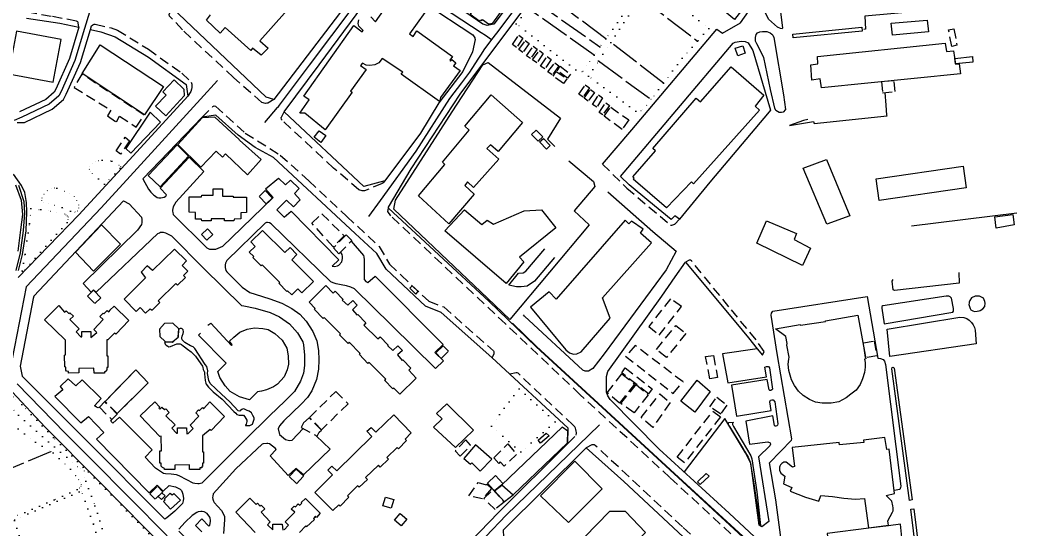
# Model space of a CAD drawing. Header units: millimetres. Extents: x 220021 to 223505, y 489325 to 491820.
# Drawn here: x 222989 to 223503, y 490219 to 490481 of the extents above; entities that cross this region are included whole.
import ezdxf

# ---------------------------------------------------------------- set-up
doc = ezdxf.new("R2010")
doc.units = ezdxf.units.MM
for name, pattern in [('15M2P5', [17.5, 15, -2.5]), ('5M2P5', [7.5, 5, -2.5]), ('AM4', [4, 0, -4])]:
    doc.linetypes.add(name, pattern=pattern)
for name, color, linetype in [('A0013110', 8, 'Continuous'), ('A0013118', 8, 'Continuous'), ('A0023210', 8, 'Continuous'), ('A0033324', 8, '5M2P5'), ('B0014111', 8, 'Continuous'), ('B0014115', 8, 'Continuous'), ('B0014116', 8, '5M2P5'), ('B0014117', 8, '5M2P5'), ('B0024120', 8, 'B0024120'), ('C0076117', 8, 'Continuous'), ('D0015112', 8, '15M2P5'), ('D0025111', 8, 'AM4'), ('F0047224', 8, 'Continuous'), ('F0047225', 8, 'Continuous')]:
    doc.layers.add(name, color=color, linetype=linetype)
doc.linetypes.add('B0024120', pattern='A,10,-1.75,[133,ltypeshp.shx,S=0.75,R=0,X=0,Y=0],-3.25', length=15)

msp = doc.modelspace()

# ---------------------------------------------------------------- linework, layer by layer
at = {"layer": 'A0013110'}
for points in [[(223456.598, 490137.859), (223451.511, 490140.352), (223419.85, 490167.758), (223404.128, 490178.752), (223389.787, 490188.892), (223360.565, 490215.547), (223325.419, 490247.852), (223288.456, 490281.976), (223254.545, 490313.189), (223230.339, 490336.589), (223178.609, 490384.648), (223178.568, 490385.085), (223190.245, 490404.742), (223215.439, 490443.232), (223248.229, 490486.968), (223277.205, 490526.299), (223282.477, 490527.865), (223298.407, 490517.417), (223321.026, 490543.177)], [(223137.123, 490536.304), (223144.226, 490525.898), (223148.986, 490521.464), (223166.762, 490509.813), (223167.507, 490505.631), (223166.026, 490502.125), (223156.198, 490488.315), (223119.547, 490440.51), (223115.632, 490441.688), (223067.146, 490487.839)], [(222992.427, 490482.266), (223009.576, 490479.766), (223019.375, 490477.688), (223014.496, 490461.59), (223007.503, 490445.875), (223006.628, 490444.266), (223002.373, 490440.543), (222988.827, 490434.155)], [(222987.704, 490428.635), (222991.387, 490428.728), (223005.691, 490435.474), (223011.387, 490440.457), (223012.888, 490443.217), (223020.129, 490459.492), (223025.289, 490476.513), (223030.669, 490475.318), (223038.101, 490472.762), (223055.135, 490462.222), (223074.603, 490448.273), (223075.319, 490442.278), (223049.137, 490413.591), (223019.37, 490381.079), (222988.228, 490348.823)], [(223070.715, 490218.371), (223115.09, 490173.646), (223143.187, 490144.758), (223148.806, 490144.247), (223151.028, 490144.694), (223160.741, 490153.105), (223179.455, 490172.14), (223188.232, 490180.324), (223211.091, 490203.123), (223235.1, 490228.046), (223270.774, 490263.484), (223270.901, 490271.399), (223231.655, 490307.815), (223205.63, 490330.976), (223197.584, 490334.216), (223177.333, 490353.258), (223172.625, 490361.295), (223161.501, 490371.48), (223119.39, 490410.613), (223110.084, 490415.811), (223101.222, 490422.071), (223089.809, 490432.422), (223082.684, 490431.338), (223052.257, 490399.752)], [(222988.369, 490352.534), (222990.362, 490360.736), (222992.222, 490372.908), (222992.667, 490382.655), (222992.386, 490387.514), (222991.561, 490392.597), (222989.811, 490396.237), (222985.77, 490402.136)], [(222986.867, 490396.648), (222989.726, 490388.663), (222990.31, 490381.28), (222989.334, 490373.423), (222987.996, 490362.484)], [(223042.329, 490388.379), (222996.213, 490339.25), (222995.932, 490338.113), (222989.245, 490303.318), (222990.245, 490298.092), (223022.658, 490265.746), (223063.551, 490224.638)], [(222984.997, 490290.163), (223001.962, 490271.871), (223029.371, 490244.447), (223065.82, 490207.486), (223094.613, 490178.467), (223095.353, 490171.08), (223073.193, 490148.705), (223027.888, 490103.337), (222993.582, 490069.115), (222967.663, 490043.11)]]:
    msp.add_lwpolyline(points, dxfattribs=at)
for points in [[(223232.761, 490479.277), (223229.243, 490478.491), (223227.306, 490479.197), (223227.081, 490479.241), (223209.134, 490491.659), (223208.808, 490492.028), (223208.259, 490496.464), (223208.321, 490496.708), (223234.445, 490531.28), (223237.387, 490532.654), (223237.818, 490532.651), (223238.412, 490532.628), (223239.685, 490532.356), (223258.857, 490518.783), (223259.183, 490518.183), (223259.193, 490515.928), (223259.171, 490515.454), (223258.981, 490514.738), (223258.628, 490513.713)], [(223176.638, 490398.67), (223165.802, 490395.741), (223124.842, 490434.078), (223142.869, 490458.241), (223165.292, 490488.642), (223173.541, 490499.307), (223175.916, 490500.936), (223176.776, 490501.249), (223178.147, 490501.339), (223179.129, 490501.222), (223180.056, 490501.04), (223181.131, 490500.346), (223197.375, 490489.927), (223221.938, 490473.715), (223222.9, 490472.181), (223223.043, 490471.813), (223223.064, 490471.376), (223221.719, 490464.978), (223216.864, 490454.851), (223204.432, 490438.735), (223194.938, 490423.102)], [(223362.157, 490185.58), (223360.656, 490186.999), (223299.522, 490243.902), (223280.287, 490261.349), (223237.548, 490218.891), (223237.788, 490212.024), (223284.201, 490166.443), (223311.629, 490139.011), (223315.005, 490139.715), (223316.367, 490140.77), (223321.77, 490145.933), (223346.053, 490169.818)]]:
    msp.add_lwpolyline(points, close=True, dxfattribs=at)
at = {"layer": 'A0013118'}
for points in [[(223288.68, 490407.254), (223303.723, 490424.829), (223347.303, 490476.64), (223350.283, 490474.554), (223359.532, 490479.954), (223368.969, 490493.489), (223368.031, 490495.854), (223363.612, 490498.84), (223363.187, 490497.917), (223366.767, 490495.107), (223356.519, 490481.603), (223342.913, 490492.895), (223357.488, 490511.16), (223367.762, 490502.886), (223369.009, 490504.668), (223363.754, 490508.824)], [(223374.33, 490434.223), (223343.703, 490397.877), (223328.254, 490378.882), (223325.732, 490380.688), (223323.897, 490378.694), (223312.442, 490388.26), (223302.374, 490396.668), (223297.92, 490400.796), (223355.716, 490469.389), (223356.863, 490469.999), (223359.813, 490470.441), (223361.96, 490470.277), (223363.5, 490469.716), (223365.813, 490465.76), (223374.897, 490435.025), (223374.33, 490434.223)], [(223394.137, 490430.163), (223391.879, 490429.753), (223384.812, 490427.12), (223397.058, 490429.18), (223397.349, 490428.115), (223434.931, 490432.066), (223434.875, 490432.385), (223434.516, 490437.601), (223434.011, 490444.016)], [(223052.257, 490399.752), (223055.178, 490394.326), (223056.304, 490392.833), (223057.805, 490391.453), (223058.34, 490391.044), (223059.696, 490390.151), (223060.517, 490389.909), (223061.435, 490389.904), (223063.245, 490390.216), (223064.124, 490390.812), (223064.407, 490391.459), (223061.241, 490394.878), (223076.061, 490410.76), (223083.578, 490403.41), (223069.269, 490387.657), (223067.843, 490385.239), (223067.481, 490383.627), (223067.498, 490382.979), (223067.627, 490382.313), (223067.922, 490381.368), (223085.215, 490364.129), (223086.451, 490363.569), (223088.127, 490363.438), (223089.05, 490363.433), (223089.741, 490363.477), (223093.43, 490364.949), (223097.915, 490369.376), (223119.207, 490390.074), (223115.386, 490394.466), (223121.966, 490399.989), (223125.624, 490396.667), (223128.136, 490398.995), (223132.716, 490394.736), (223130.197, 490392.123), (223133.206, 490388.858), (223129.69, 490385.249), (223126.123, 490388.649), (223121.091, 490383.688), (223124.92, 490379.902), (223128.476, 490382.967), (223153.119, 490358.031), (223149.631, 490354.733), (223150.764, 490354.485), (223152.311, 490354.83), (223153.088, 490355.252), (223154.527, 490357.016), (223154.958, 490358.665), (223154.932, 490359.72), (223154.721, 490360.68), (223154.214, 490361.553), (223153.956, 490362.045)], [(223042.329, 490388.379), (223045.223, 490386.765), (223051.498, 490379.997), (223051.755, 490378.667), (223051.715, 490377.18), (223051.546, 490376.126), (223049.584, 490373.289), (223021.643, 490345.782), (223025.706, 490341.446), (223026.904, 490342.595), (223028.247, 490341.364), (223059.905, 490371.556), (223060.788, 490371.936), (223061.401, 490372.185), (223061.802, 490372.241), (223062.736, 490372.236), (223063.863, 490371.972), (223067.033, 490370.267), (223083.564, 490353.502), (223103.061, 490334.453), (223104.273, 490334.278), (223110.031, 490333.096), (223117.813, 490330.855), (223122.505, 490328.741), (223127.627, 490325.111), (223131.773, 490320.485), (223134.495, 490315.856), (223134.929, 490314.224), (223135.364, 490308.906), (223135.299, 490303.664), (223134.919, 490299.748), (223133.25, 490295.507), (223130.174, 490290.287), (223125.395, 490285.404), (223117.316, 490277.669), (223105.1, 490265.491), (223082.633, 490243.049), (223081.155, 490242.73), (223080.47, 490242.728), (223079.01, 490242.879), (223078.193, 490243.025), (223074.923, 490244.873), (223070.995, 490246.935), (223069.563, 490247.355), (223066.812, 490247.744), (223063.992, 490247.881), (223062.896, 490248.045), (223058.84, 490250.82), (223053.407, 490256.492), (223057.05, 490260.174), (223040.305, 490277.12), (223036.87, 490273.89), (223035.863, 490274.945), (223036.248, 490275.805), (223039.137, 490278.665), (223039.055, 490278.868), (223054.953, 490294.689), (223048.692, 490301.401), (223032.873, 490285.183), (223032.736, 490285.051), (223029.929, 490282.19), (223029.251, 490281.916), (223028.473, 490282.199), (223027.7, 490282.699), (223027.469, 490282.933), (223030.77, 490286.627), (223021.082, 490296.278), (223017.737, 490293.111), (223013.828, 490296.697), (223009.762, 490292.828), (223011.156, 490291.18), (223006.976, 490287.627), (223020.444, 490274.08), (223024.264, 490277.381), (223032.219, 490269.101), (223028.466, 490265.646), (223055.437, 490238.098), (223059.615, 490242.062), (223062.74, 490238.896), (223065.778, 490241.864), (223069.123, 490241.134), (223071.469, 490240.019), (223072.098, 490239.288), (223072.499, 490238.384), (223072.789, 490237.444), (223073.093, 490235.206), (223073.071, 490233.983), (223072.631, 490232.709), (223068.633, 490228.602), (223064.591, 490225.254), (223063.551, 490224.638)], [(223291.363, 490393.013), (223314.475, 490372.641), (223326.542, 490362.443), (223321.26, 490352.801), (223289.427, 490309.639), (223283.673, 490302.079), (223281.422, 490300.697), (223280.262, 490300.703), (223279.609, 490300.717), (223278.43, 490301.293), (223248.565, 490328.953), (223247.951, 490329.713)], [(223447.426, 490375.538), (223501.719, 490382.157)], [(223159.301, 490367.552), (223165.719, 490360.241), (223165.968, 490359.459), (223166.076, 490357.976), (223165.979, 490348.859), (223166.074, 490347.941), (223166.157, 490347.698), (223166.833, 490346.919), (223167.98, 490346.354), (223171.768, 490349.661), (223206.613, 490314.407), (223202.334, 490310.296), (223206.836, 490306.063), (223202.817, 490302.019), (223180.094, 490324.318), (223161.112, 490343.117), (223159.26, 490343.981), (223156.959, 490344.658), (223154.156, 490345.137), (223152.571, 490345.441), (223151.607, 490345.663), (223150.112, 490346.193), (223148.854, 490346.643), (223118.225, 490376.458), (223117.374, 490377.021), (223116.362, 490377.127), (223115.898, 490377.13), (223115.227, 490376.848), (223095.436, 490357.666), (223094.68, 490356.299), (223094.564, 490355.43), (223094.549, 490354.549), (223094.562, 490354.016), (223094.918, 490352.554), (223095.499, 490351.849), (223103.33, 490343.981), (223107.312, 490341.232), (223110.081, 490340.352), (223117.477, 490338.013), (223123.709, 490335.743), (223128.83, 490332.946), (223132.906, 490330.008), (223136.246, 490326.414), (223139.629, 490321.122), (223141.643, 490316.291), (223142.602, 490311.387), (223142.745, 490306.556), (223142.518, 490301.8), (223141.503, 490296.474), (223139.156, 490290.67), (223136.848, 490287.118), (223133.634, 490283.724), (223124.754, 490275.108), (223122.573, 490272.599), (223121.847, 490271.116), (223122.596, 490268.143), (223125.614, 490265.595), (223127.652, 490265.109), (223128.961, 490265.297), (223134.681, 490271.199)], [(223392.835, 490191.065), (223353.686, 490227.596), (223317.702, 490260.662), (223292.494, 490286.194), (223291.417, 490288.022), (223290.683, 490289.827), (223290.612, 490296.36), (223290.703, 490298.023), (223291.268, 490300.627), (223319.098, 490339.32), (223325.929, 490349.183), (223331.302, 490356.785), (223357.179, 490325.773), (223363.726, 490317.917), (223368.142, 490312.282), (223350.32, 490309.649), (223353.039, 490294.763), (223372.912, 490297.859), (223372.15, 490302.827), (223372.86, 490303.159), (223373.721, 490303.185), (223374.08, 490302.936), (223374.392, 490302.386), (223375.952, 490291.522), (223375.722, 490291.136), (223375.135, 490290.809), (223374.687, 490290.822), (223374.272, 490291.132), (223373.222, 490296.396), (223354.944, 490293.432), (223357.464, 490277.567), (223375.337, 490280.502), (223374.595, 490284.934), (223374.965, 490285.721), (223375.651, 490286.047), (223376.357, 490286.044), (223377.156, 490284.936), (223378.721, 490273.672), (223378.629, 490272.942), (223378.277, 490272.517), (223377.765, 490272.398), (223377.374, 490272.407), (223377.029, 490272.773), (223376.136, 490277.694), (223362.281, 490275.043), (223364.243, 490263.215), (223373.598, 490264.3), (223374.743, 490263.852), (223374.975, 490263.174), (223374.587, 490262.223), (223368.879, 490256.596), (223374.2, 490223.413), (223370.555, 490220.64), (223369.098, 490221.474), (223364.81, 490253.294), (223362.122, 490258.77), (223351.497, 490276.312), (223330.563, 490248.844)], [(223471.736, 490351.402), (223472.015, 490345.939), (223438.653, 490342.191), (223438.134, 490342.584), (223437.607, 490346.991), (223438.064, 490347.869)], [(223382.159, 490201.027), (223377.638, 490234.489), (223374.394, 490253.557), (223385.796, 490265.191), (223385.996, 490265.846), (223378.322, 490309.789), (223375.266, 490329.539), (223375.409, 490330.53), (223376.143, 490331.665), (223424.752, 490339.204), (223430.221, 490307.354), (223431.497, 490307.276), (223432.875, 490306.649), (223433.667, 490305.831), (223434.052, 490304.104), (223442.02, 490241.486), (223441.904, 490240.841), (223441.467, 490239.801), (223438.602, 490239.339)], [(223242.387, 490325.36), (223254.75, 490313.407), (223288.66, 490282.196), (223325.622, 490248.073), (223360.767, 490215.768), (223389.976, 490189.126), (223404.128, 490178.752), (223403.54, 490179.586), (223403.215, 490180.742), (223406.836, 490199.978)], [(223141.413, 490267.423), (223148.585, 490260.623), (223134.838, 490247.32), (223130.896, 490250.716), (223126.937, 490247.041), (223117.689, 490257.095), (223120.734, 490260.412), (223120.51, 490260.945), (223117.333, 490263.262), (223116.469, 490263.43), (223116.042, 490263.443), (223114.158, 490263.343), (223113.593, 490263.087), (223100.145, 490250.441), (223088.505, 490237.59), (223088.166, 490236.353), (223088.136, 490235.757), (223088.19, 490234.929), (223088.537, 490233.814), (223088.976, 490233.147), (223092.767, 490229.092), (223094.195, 490226.031), (223094.185, 490224.249), (223093.793, 490217.132)], [(223082.539, 490218.111), (223079.288, 490221.361), (223082.66, 490224.655), (223086.183, 490220.933), (223086.645, 490221.532), (223086.982, 490223.355), (223086.985, 490223.998), (223086.828, 490225.017), (223086.646, 490225.614), (223085.29, 490227.43), (223083.75, 490228.298), (223082.828, 490228.466), (223082.079, 490228.465), (223080.691, 490228.32), (223080.01, 490228.044), (223077.591, 490226.523), (223073.997, 490222.972), (223070.85, 490219.467)]]:
    msp.add_lwpolyline(points, dxfattribs=at)
for points in [[(223379.177, 490494.092), (223381.186, 490477.213), (223380.905, 490476.916), (223380.152, 490476.938), (223378.587, 490477.639), (223373.911, 490481.872), (223372.169, 490485.468), (223371.986, 490486.988), (223372.296, 490488.843), (223373.152, 490490.733), (223378.154, 490494.837)], [(223371.518, 490462.078), (223367.921, 490469.053), (223367.348, 490470.487), (223367.192, 490472.313), (223367.625, 490473.905), (223368.268, 490474.871), (223369.438, 490475.369), (223370.93, 490475.519), (223373.124, 490475.398), (223374.886, 490474.777), (223375.673, 490474.172), (223376.235, 490473.543), (223376.648, 490472.329), (223381.629, 490442.939), (223382.619, 490435.382), (223381.56, 490433.911), (223380.6, 490433.757), (223379.404, 490433.872), (223377.782, 490434.809), (223377.285, 490435.998), (223374.985, 490445.622)], [(223468.731, 490331.138), (223469.14, 490331.666), (223469.138, 490332.955), (223467.984, 490338.254), (223467.368, 490338.897), (223466.752, 490339.233), (223465.814, 490339.304), (223465.273, 490339.273), (223432.728, 490334.342), (223432.202, 490333.931), (223432.204, 490333.126), (223433.422, 490325.132)], [(223480.701, 490314.806), (223436.357, 490308.297), (223434.98, 490322.368), (223472.281, 490328.437), (223474.361, 490328.397), (223475.914, 490327.815), (223477.073, 490326.894), (223478.262, 490325.755), (223479.187, 490324.527), (223479.922, 490323.108), (223480.291, 490321.776)], [(223437.337, 490301.944), (223437.599, 490302.545), (223438.126, 490302.692), (223438.625, 490302.239), (223447.878, 490234.455), (223446.531, 490234.218)], [(223447.112, 490229.782), (223448.693, 490229.946), (223452.747, 490196.419), (223451.195, 490196.225)]]:
    msp.add_lwpolyline(points, close=True, dxfattribs=at)
at = {"layer": 'A0023210'}
for points in [[(223115.04, 490428.62), (223121.52, 490436.34), (223121.759, 490436.625), (223122.52, 490437.53), (223137.98, 490458.08), (223160.97, 490488.63), (223170, 490501.63), (223174.69, 490509.6), (223167.904, 490513.687), (223153.262, 490523.317), (223148.101, 490528.026), (223146.541, 490530.647), (223140.627, 490541.061), (223180.179, 490561.221), (223193.394, 490567.52), (223217.625, 490586.544), (223224.196, 490591.693), (223236, 490604.024), (223275.14, 490651.636), (223284.07, 490663.78)], [(223206.73, 490556.99), (223205.12, 490554.45), (223204.361, 490553.254), (223199.06, 490544.9), (223193.55, 490536.5), (223184.96, 490524.45), (223177.66, 490514.61), (223177.319, 490514.035), (223176.73, 490513.04), (223174.69, 490509.6), (223179.696, 490506.093), (223181.17, 490505.06), (223196.939, 490494.315), (223197.27, 490494.09), (223198.26, 490493.41), (223201.59, 490491.23), (223205.884, 490488.403), (223206.39, 490488.07), (223226.181, 490474.966), (223228.38, 490473.51), (223231.59, 490471.39)], [(223250.03, 490496.11), (223236.82, 490478.26), (223236.81, 490478.24), (223234.033, 490474.595), (223231.59, 490471.39), (223228.07, 490466.76), (223227.939, 490466.554), (223225.88, 490463.33), (223224.56, 490461.27), (223220.28, 490454.48), (223216.15, 490449.04), (223209.94, 490440.98), (223192.59, 490413.92), (223174.24, 490388.46), (223174.228, 490388.443), (223168.3, 490380.22)], [(223026.715, 490491.56), (223022.332, 490477.1), (223017.313, 490460.541), (223010.196, 490444.546), (223009.008, 490442.362), (223004.032, 490438.009), (222990.107, 490431.442), (222986.07, 490429.675)], [(223090.643, 490450.192), (223081.925, 490440.64), (223045.733, 490400.985), (223030.85, 490384.729), (222992.221, 490344.036), (222985.068, 490307.135)], [(222988.339, 490396.443), (222991.056, 490388.089), (222991.489, 490381.968), (222990.778, 490373.166), (222989.179, 490361.61), (222986.916, 490352.583)], [(222987.621, 490294.128), (223012.31, 490268.808), (223026.014, 490255.096), (223064.685, 490216.062)], [(223287.07, 490273.12), (223239.05, 490226.54), (223228.611, 490215.584), (223196.269, 490183.131), (223151.485, 490139.203), (223146.475, 490134.289)]]:
    msp.add_lwpolyline(points, dxfattribs=at)
at = {"layer": 'A0033324'}
for points in [[(223019.375, 490477.688), (223019.021, 490479.859), (223019.025, 490480.193), (223018.822, 490480.517), (223018.157, 490480.879), (223005.168, 490483.251), (222980.424, 490487.543), (222979.753, 490487.593), (222979.32, 490487.509), (222978.6, 490486.952), (222977.479, 490484.469)], [(223119.547, 490440.51), (223116.56, 490438.554), (223115.977, 490438.526), (223115.291, 490438.514), (223113.474, 490439.026), (223098.898, 490451.776), (223072.571, 490476.391), (223066.163, 490483.227), (223066.007, 490483.428), (223065.861, 490484.274), (223067.146, 490487.839)], [(223025.289, 490476.513), (223025.932, 490478.424), (223026.568, 490478.916), (223026.917, 490479.146), (223027.297, 490479.239), (223027.777, 490479.263), (223035.893, 490477.378), (223039.188, 490476.242), (223055.124, 490466.351), (223072.311, 490454.012), (223077.038, 490449.473), (223077.401, 490448.447), (223077.486, 490446.622), (223077.313, 490445.759), (223076.942, 490444.574), (223075.319, 490442.278)], [(223082.684, 490431.338), (223088.326, 490436.888), (223088.902, 490437.252), (223089.623, 490437.053), (223104.862, 490423.217), (223122.883, 490411.933), (223137.613, 490398.616), (223157.109, 490380.353), (223173.736, 490364.832), (223179.071, 490355.812), (223185.005, 490350.132), (223199.338, 490336.717), (223206.979, 490333.738), (223232.522, 490311.196), (223232.71, 490310.879), (223232.771, 490310.478), (223232.656, 490309.635), (223232.212, 490308.498), (223231.788, 490307.692)], [(223176.638, 490398.67), (223175.762, 490397.679), (223175.287, 490397.312), (223166.16, 490393.448), (223165.025, 490393.446), (223163.303, 490394.01), (223150.365, 490405.225), (223123.821, 490429.852), (223123.594, 490430.216), (223123.464, 490431.168), (223123.49, 490431.46), (223124.842, 490434.078)], [(223288.68, 490407.254), (223301.041, 490394.951), (223323.549, 490375.822), (223324.171, 490375.829), (223325.359, 490376.118), (223325.634, 490376.28), (223325.782, 490376.358), (223328.254, 490378.882)], [(223499.834, 490125.466), (223502.022, 490122.747), (223502.61, 490121.445), (223502.759, 490120.317), (223502.732, 490119.497), (223496.616, 490102.907), (223495.331, 490101.059), (223493.869, 490099.972), (223492.815, 490099.838), (223491.585, 490099.733), (223490.692, 490099.804), (223489.021, 490100.328), (223487.188, 490101.349), (223452.969, 490133.567), (223419.284, 490162.375), (223403.058, 490172.584), (223397.686, 490177.514), (223365.69, 490206.814), (223323.257, 490245.972), (223277.099, 490288.62), (223238.673, 490325.113), (223179.817, 490380.578), (223178.2, 490382.894), (223178.609, 490384.648)], [(223368.142, 490312.282), (223370.812, 490308.875), (223371.758, 490310.841), (223367.557, 490316.849), (223353.615, 490333.802), (223334.328, 490357.48), (223333.771, 490357.831), (223333.107, 490357.888), (223331.302, 490356.785)], [(223270.774, 490263.484), (223275.077, 490267.814), (223275.261, 490268.772), (223275.258, 490269.184), (223275.141, 490269.854), (223274.955, 490270.678), (223274.664, 490271.396), (223274.309, 490272.047), (223273.476, 490273.011), (223245.25, 490299.617), (223244.671, 490299.816), (223244.207, 490299.866), (223240.984, 490299.159)], [(223362.157, 490185.58), (223362.267, 490188.616), (223362.134, 490190.385), (223361.556, 490191.671), (223329.659, 490220.678), (223284.884, 490262.55), (223284.43, 490262.879), (223283.848, 490262.849), (223283.144, 490262.774), (223280.287, 490261.349)]]:
    msp.add_lwpolyline(points, dxfattribs=at)
at = {"layer": 'B0014111'}
for points in [[(223242.908, 490494.716), (223234.479, 490501.091), (223233.339, 490499.415), (223232.163, 490500.214), (223220.495, 490484.393), (223225.49, 490480.709), (223225.925, 490481.4), (223226.579, 490481.088), (223226.975, 490481.594), (223230.006, 490479.372), (223232.237, 490479.687)], [(223455.505, 490481.269), (223456.156, 490475.288), (223437.677, 490473.527), (223437.079, 490479.795)], [(222983.242, 490453.621), (223006.121, 490449.342), (223010.336, 490471.34), (222987.299, 490475.572)], [(223030.322, 490468.623), (223062.845, 490447.187), (223053.1, 490432.657), (223021.035, 490453.788)], [(223472.661, 490453.718), (223401.127, 490446.452), (223400.536, 490451.196), (223396.18, 490450.5), (223395.635, 490458.243), (223399.312, 490458.82), (223399.154, 490462.68), (223464.835, 490469.49), (223465.455, 490465.115), (223469.026, 490465.536), (223470.184, 490458.715), (223471.96, 490458.891)], [(223478.81, 490462.587), (223479.018, 490459.64), (223470.157, 490458.877), (223469.701, 490461.562)], [(223354.738, 490457.31), (223371.542, 490442.788), (223367.051, 490437.1), (223369.344, 490435.058), (223335.461, 490397.016), (223334.287, 490398.138), (223321.526, 490384.772), (223304.372, 490399.494), (223304.834, 490400.032), (223304.14, 490400.627), (223315.813, 490414.1), (223314.479, 490415.329), (223336.795, 490441.141), (223338.952, 490439.276)], [(223064.013, 490432.066), (223058.811, 490437.02), (223064.289, 490442.771), (223062.622, 490444.359), (223068.342, 490450.541), (223073.292, 490445.887), (223073.543, 490442.307)], [(223231.277, 490442.817), (223247.522, 490428.712), (223234.893, 490413.738), (223230.977, 490417.183), (223229.157, 490415.199), (223235.217, 490409.781), (223222.313, 490395.238), (223219.217, 490398.181), (223217.843, 490396.265), (223222.575, 490391.858), (223209.676, 490376.547), (223194.062, 490390.942), (223207.492, 490407.105), (223206.417, 490408.196), (223220.099, 490424.714), (223217.867, 490426.748)], [(223061.306, 490428.903), (223055.972, 490433.953), (223043.564, 490415.355), (223046.099, 490412.944)], [(223101.822, 490419.868), (223089.336, 490431.371), (223082.823, 490431.032), (223070.228, 490417.27), (223082.034, 490405.689), (223089.943, 490413.884), (223093.156, 490410.784), (223094.751, 490412.456), (223094.852, 490412.368), (223106.036, 490401.689), (223113.049, 490409.658), (223101.875, 490419.652)], [(223055.084, 490401.427), (223061.087, 490395.591), (223075.719, 490411.256), (223069.827, 490417.213)], [(223391.833, 490405.227), (223403.844, 490409.633), (223415.782, 490380.565), (223403.982, 490376.392)], [(223429.331, 490399.601), (223473.964, 490406.181), (223475.523, 490395.054), (223430.81, 490388.491)], [(223257.174, 490383.722), (223264.659, 490374.434), (223245.96, 490359.305), (223248.086, 490357.041), (223239.076, 490345.84), (223207.581, 490372.978), (223217.651, 490383.692), (223226.623, 490376.103), (223229.384, 490378.377), (223232.617, 490376.312), (223248.379, 490383.167)], [(223292.499, 490327.927), (223288.518, 490338.376), (223313.834, 490366.712), (223308.058, 490371.756), (223309.563, 490373.75), (223303.491, 490377.856), (223302.19, 490376.526), (223300.286, 490378.398), (223264.814, 490337.776), (223261.145, 490341.59), (223251.665, 490333.629), (223269.697, 490311.678), (223271.646, 490310.172), (223273.684, 490309.421), (223275.354, 490309.631), (223277.686, 490310.597)], [(223372.971, 490378.109), (223388.275, 490371.531), (223387.159, 490368.413), (223395.542, 490363.997), (223391.438, 490355.108), (223368.009, 490366.619)], [(223491.09, 490374.347), (223490.299, 490380.181), (223499.564, 490381.344), (223500.239, 490376.037)], [(223017.65, 490361.914), (223026.878, 490352.217), (223040.812, 490365.994), (223030.947, 490375.972)], [(223082.441, 490370.947), (223085.2, 490368.143), (223088.227, 490371.09), (223085.505, 490373.894)], [(223419.956, 490329.446), (223423.936, 490307.063), (223423.343, 490306.845), (223423.583, 490305.241), (223423.612, 490302.738), (223423.29, 490299.987), (223422.324, 490296.686), (223421.083, 490293.879), (223418.991, 490291.019), (223416.361, 490288.823), (223413.825, 490286.961), (223410.065, 490285.009), (223406.223, 490284.215), (223401.583, 490284.228), (223398.116, 490284.761), (223395.002, 490286.217), (223391.82, 490288.203), (223389.349, 490290.37), (223387.301, 490293.376), (223385.702, 490296.259), (223384.336, 490301.13), (223384.078, 490304.295), (223384.416, 490306.961), (223384.599, 490307.926), (223383.364, 490314.055), (223383.624, 490314.934), (223382.836, 490318.489), (223377.56, 490322.429), (223390.197, 490324.799), (223390.36, 490324.307), (223403.24, 490326.335), (223403.22, 490326.538)], [(223336.027, 490279.541), (223328.859, 490285.246), (223337.218, 490296.152), (223343.954, 490290.316)], [(223222.24, 490270.408), (223213.011, 490261.401), (223201.712, 490271.837), (223206.15, 490276.203), (223203.225, 490279.005), (223208.639, 490283.934)], [(223236.844, 490242.195), (223242.67, 490237.037), (223270.599, 490263.777), (223270.738, 490269.867), (223267.849, 490271.951)], [(223255.596, 490265.144), (223259.699, 490268.879), (223261.095, 490267.448), (223256.725, 490263.613)], [(223435.624, 490221.4), (223435.51, 490222.569), (223435.35, 490223.727), (223437.766, 490228.134), (223438.039, 490228.898), (223438.066, 490230.461), (223437.939, 490231.349), (223437.336, 490233.798), (223434.408, 490236.754), (223438.705, 490237.816), (223435.972, 490260.526), (223434.709, 490260.377), (223433.687, 490266.554), (223422.882, 490265.23), (223422.961, 490264.087), (223410.463, 490262.866), (223410.237, 490264.061), (223386.103, 490261.522), (223387.339, 490251.672), (223386.275, 490251.307), (223383.071, 490253.902), (223382.386, 490253.868), (223381.828, 490253.819), (223380.883, 490253.254), (223380.145, 490252.559), (223379.848, 490251.898), (223379.687, 490251.347), (223379.638, 490249.846), (223380.262, 490248.169), (223382.406, 490246.648), (223381.601, 490242.733), (223385.919, 490240.875), (223385.024, 490238.997), (223392.949, 490235.866), (223399.796, 490233.858), (223400.873, 490236.66), (223406.833, 490236.156), (223412.747, 490235.341), (223418.706, 490234.848), (223423.333, 490235.205), (223425.268, 490221.37), (223425.449, 490220.08)], [(223225.763, 490249.286), (223231.692, 490255.462), (223223.372, 490262.781), (223217.225, 490255.817), (223220.713, 490252.808), (223221.497, 490253.524)], [(223288.396, 490240.117), (223271.047, 490222.809), (223256.66, 490236.629), (223274.335, 490254.393)], [(223232.319, 490239.866), (223229.442, 490243.146), (223233.66, 490247.014), (223237.329, 490242.854), (223236.772, 490242.261), (223232.987, 490239.136)], [(223341.936, 490248.136), (223343.378, 490246.673), (223338.893, 490242.347), (223337.487, 490243.715)], [(223233.044, 490239.073), (223236.784, 490242.145), (223242.588, 490236.971), (223238.184, 490233.449)], [(223066.561, 490229.683), (223062.94, 490233.651), (223063.695, 490234.441), (223063.179, 490234.934), (223066.375, 490237.889), (223067.271, 490237.108), (223068.173, 490237.74), (223071.541, 490234.305)], [(223275.257, 490181.618), (223310.626, 490217.62), (223300.441, 490228.444), (223292.171, 490228.536), (223260.332, 490195.72)], [(223404.15, 490217.117), (223405.395, 490206.82), (223423.688, 490209.596), (223423.98, 490206.466), (223433.83, 490207.76), (223434.842, 490200.65), (223443.885, 490201.361), (223441.787, 490221.997), (223435.644, 490221.201), (223425.477, 490219.882)]]:
    msp.add_lwpolyline(points, close=True, dxfattribs=at)
for points in [[(223132.164, 490492.906), (223112.418, 490470.6), (223116.642, 490466.933), (223113.046, 490463.264), (223108.641, 490466.86), (223107.84, 490465.746), (223094.551, 490477.613), (223092.089, 490474.611), (223084.968, 490481.294), (223087.058, 490484.12)], [(223169.501, 490482.94), (223171.899, 490480.476), (223182.707, 490495.831)], [(223197.261, 490485.271), (223189.314, 490474.319), (223191.24, 490472.921), (223193.153, 490475.823), (223211.492, 490462.64), (223210.03, 490460.732), (223210.505, 490460.225), (223211.064, 490461.053), (223213.183, 490459.417), (223211.909, 490457.767), (223215.427, 490455.429), (223205.368, 490441.523), (223204.803, 490439.377), (223185.12, 490453.59), (223185.917, 490454.56), (223175.369, 490461.521), (223173.532, 490459.36), (223171.48, 490458.259), (223169.033, 490457.912), (223167.103, 490458.193), (223165.19, 490459.243), (223164.24, 490457.952), (223167.062, 490455.876), (223159.049, 490444.861), (223159.819, 490444.3), (223145.928, 490424.882), (223135.623, 490433.383), (223132.955, 490433.474), (223137.705, 490440.237), (223135.095, 490442.2), (223160.755, 490478.52), (223165.093, 490475.39), (223165.557, 490476.034), (223163.349, 490478.265), (223162.918, 490479.595), (223163.356, 490481.482)]]:
    msp.add_lwpolyline(points, dxfattribs=at)
at = {"layer": 'B0014115'}
for points in [[(223105.483, 490390.179), (223105.616, 490382.295), (223102.567, 490382.243), (223102.621, 490379.043), (223099.155, 490378.985), (223099.074, 490378.053), (223094.254, 490378.056), (223094.181, 490379.042), (223087.363, 490379.014), (223087.315, 490378.018), (223082.653, 490378.02), (223082.485, 490378.922), (223079.31, 490378.918), (223079.306, 490382.409), (223076.143, 490382.459), (223076.158, 490390.474), (223082.444, 490390.462), (223082.55, 490391.23), (223088.392, 490391.227), (223088.394, 490394.597), (223093.156, 490394.594), (223093.217, 490390.813), (223098.776, 490390.81), (223098.775, 490390.187)], [(223107.849, 490367.212), (223113.863, 490373.072), (223125.195, 490361.791), (223128.044, 490364.279), (223131.491, 490360.733), (223128.911, 490358.024), (223140.052, 490346.865), (223133.948, 490341.073), (223132.003, 490343.03), (223128.843, 490340.016), (223126.671, 490342.121), (223126.251, 490341.687), (223122.223, 490345.946), (223122.631, 490346.333), (223113.669, 490355.507), (223113.039, 490354.891), (223108.83, 490359.201), (223109.294, 490359.654), (223106.923, 490361.939), (223109.967, 490364.916)], [(223042.727, 490337.69), (223048.814, 490331.427), (223050.867, 490333.499), (223053.618, 490330.613), (223056.108, 490332.837), (223056.972, 490332.056), (223060.935, 490336.035), (223060.111, 490336.856), (223069.177, 490345.754), (223070, 490345.005), (223074.12, 490348.921), (223073.24, 490349.929), (223075.446, 490352.142), (223072.413, 490355.164), (223074.679, 490357.437), (223068.512, 490363.479), (223057.179, 490352.448), (223054.501, 490354.864), (223051.335, 490351.576), (223053.712, 490348.811)], [(223146.327, 490344.773), (223150.142, 490340.863), (223151.114, 490341.812), (223155.234, 490337.59), (223154.824, 490337.19), (223157.743, 490334.605), (223160.281, 490337.003), (223162.467, 490334.689), (223160.073, 490332.288), (223162.355, 490329.629), (223162.722, 490329.945), (223166.856, 490325.635), (223165.932, 490324.433), (223173.158, 490317.394), (223174.224, 490318.396), (223178.393, 490314.154), (223178.013, 490313.885), (223180.875, 490311.305), (223183.381, 490313.713), (223185.694, 490311.306), (223183.268, 490309.073), (223185.597, 490306.203), (223186.012, 490306.539), (223190.062, 490302.245), (223189.075, 490301.154), (223192.817, 490297.192), (223184.475, 490288.928), (223181.391, 490292.04), (223180.827, 490291.556), (223176.569, 490296.041), (223177.136, 490296.579), (223168.558, 490305.2), (223167.878, 490304.62), (223163.598, 490309.236), (223164.068, 490309.742), (223158.355, 490315.599), (223157.769, 490314.93), (223153.321, 490319.441), (223153.833, 490319.847), (223145.463, 490328.368), (223144.966, 490327.879), (223140.449, 490332.477), (223140.889, 490332.909), (223137.832, 490336.135)], [(223034.315, 490308.675), (223034.344, 490302.622), (223033.7, 490302.619), (223033.706, 490301.425), (223032.898, 490300.444), (223032.47, 490300.445), (223032.47, 490299.632), (223027.191, 490299.636), (223027.082, 490302.225), (223019.341, 490302.018), (223019.329, 490299.882), (223013.997, 490299.706), (223013.968, 490300.586), (223013.091, 490300.693), (223012.711, 490301.284), (223012.686, 490302.829), (223012.106, 490302.908), (223011.93, 490309.004), (223012.579, 490309.109), (223012.556, 490316.592), (223001.657, 490327.119), (223009.002, 490334.45), (223012.032, 490331.047), (223012.802, 490331.733), (223014.204, 490330.318), (223014.655, 490330.764), (223016.529, 490329.03), (223014.645, 490327.275), (223019.478, 490322.452), (223017.901, 490320.95), (223020.383, 490318.423), (223020.974, 490318.428), (223020.875, 490321.144), (223025.574, 490321.12), (223025.558, 490318.035), (223028.611, 490320.628), (223027.014, 490322.127), (223031.792, 490327.218), (223030.142, 490328.767), (223031.788, 490330.521), (223032.244, 490330.229), (223033.859, 490331.91), (223034.76, 490331.182), (223035.541, 490332.015), (223035.241, 490332.184), (223037.589, 490334.234), (223044.994, 490326.842), (223038.292, 490319.774), (223037.713, 490320.243), (223034.273, 490316.902), (223033.824, 490316.871), (223033.73, 490308.618)], [(223082.972, 490259.184), (223083.404, 490259.141), (223083.459, 490253.383), (223082.958, 490253.378), (223082.975, 490251.664), (223082.667, 490251.661), (223082.673, 490251.052), (223081.554, 490251.042), (223081.563, 490250.162), (223076.307, 490250.175), (223076.313, 490252.538), (223068.714, 490252.389), (223068.758, 490250.128), (223063.482, 490250.13), (223063.482, 490250.715), (223062.412, 490251.19), (223061.674, 490251.866), (223061.633, 490253.311), (223061.069, 490253.294), (223061.019, 490259.708), (223061.805, 490259.714), (223061.747, 490267.185), (223060.923, 490267.178), (223050.846, 490277.738), (223058.444, 490284.989), (223060.942, 490282.167), (223060.488, 490281.64), (223061.034, 490281.17), (223062.097, 490282.246), (223063.444, 490280.914), (223064, 490281.327), (223065.766, 490279.417), (223064.077, 490277.783), (223068.826, 490273.024), (223067.144, 490271.346), (223069.583, 490268.815), (223070.057, 490268.815), (223070.059, 490271.531), (223074.763, 490271.529), (223074.956, 490268.538), (223075.513, 490268.574), (223078.122, 490271.173), (223076.572, 490272.893), (223081.121, 490277.542), (223079.455, 490279.304), (223080.927, 490280.88), (223081.433, 490280.516), (223082.895, 490281.981), (223083.47, 490281.407), (223086.667, 490284.932), (223094.246, 490277.35), (223087.35, 490270.192), (223086.891, 490270.634), (223083.008, 490267.431)], [(223181.31, 490278.309), (223190.286, 490268.912), (223187.131, 490265.765), (223187.834, 490265.06), (223183.711, 490260.747), (223183.02, 490261.517), (223177.675, 490256.289), (223178.577, 490255.445), (223174.298, 490251.387), (223173.422, 490252.31), (223166.768, 490245.999), (223167.808, 490245.015), (223163.503, 490240.967), (223162.622, 490241.78), (223157.552, 490236.567), (223158.241, 490235.896), (223153.791, 490231.321), (223153.118, 490231.975), (223149.964, 490228.951), (223140.752, 490238.343), (223149.785, 490247.419), (223147.406, 490249.786), (223149.494, 490251.884), (223152.038, 490249.511), (223170.003, 490267.019), (223167.489, 490269.826), (223169.667, 490271.776), (223172.093, 490269.312)]]:
    msp.add_lwpolyline(points, close=True, dxfattribs=at)
for points in [[(223110.096, 490217.733), (223100.009, 490228.193), (223107.243, 490235.372), (223110.521, 490232.195), (223111.143, 490232.837), (223112.593, 490231.34), (223113.065, 490231.797), (223114.938, 490229.861), (223113.034, 490228.096), (223117.788, 490223.274), (223116.39, 490221.682), (223119.073, 490219.023), (223119.101, 490222.055), (223123.963, 490222.01), (223124.198, 490218.856)], [(223124.847, 490219.093), (223127.126, 490221.528), (223125.428, 490223.118), (223130.384, 490228.103), (223128.544, 490229.775), (223130.101, 490231.298), (223130.728, 490230.924), (223132.116, 490232.421), (223132.907, 490231.687), (223134.094, 490232.836), (223133.728, 490233.213), (223135.972, 490235.245), (223143.504, 490227.615), (223141.546, 490225.502), (223141.008, 490226.087), (223139.953, 490224.949), (223140.525, 490224.419), (223136.423, 490220.695), (223136.026, 490221.133), (223132.856, 490217.786)]]:
    msp.add_lwpolyline(points, dxfattribs=at)
at = {"layer": 'B0014116'}
for points in [[(223466.574, 490476.338), (223469.325, 490476.869), (223470.858, 490468.367), (223468.212, 490467.84)], [(223245.599, 490473.6), (223247.633, 490472.051), (223244.385, 490467.29), (223242.344, 490468.749)], [(223248.879, 490470.804), (223250.864, 490469.281), (223247.608, 490464.67), (223245.525, 490466.201)], [(223252.942, 490467.968), (223254.991, 490466.445), (223251.646, 490461.56), (223249.571, 490463.022)], [(223256.149, 490465.673), (223258.138, 490464.213), (223254.785, 490459.328), (223252.585, 490460.851)], [(223358.122, 490463.008), (223356.827, 490466.953), (223360.83, 490468.185), (223362.036, 490464.265)], [(223260.066, 490462.615), (223262.175, 490461.125), (223259.015, 490456.199), (223256.796, 490457.725)], [(223264.101, 490459.406), (223266.176, 490457.811), (223262.77, 490453.11), (223260.559, 490454.761)], [(223263.246, 490452.55), (223264.828, 490454.976), (223270.224, 490451.165), (223268.479, 490448.652)], [(223265.23, 490455.32), (223266.873, 490457.58), (223272.073, 490453.588), (223270.622, 490451.396)], [(223020.925, 490453.598), (223016.931, 490446.743), (223035.825, 490434.922), (223034.12, 490432.01), (223038.639, 490428.965), (223040.33, 490431.914), (223048.821, 490426.259), (223052.931, 490432.404)], [(223432.624, 490443.872), (223439.042, 490444.538), (223438.587, 490450.176), (223432.116, 490449.515)], [(223279.657, 490447.964), (223281.891, 490446.509), (223278.575, 490441.68), (223276.379, 490443.316)], [(223282.416, 490445.697), (223284.488, 490444.148), (223281.205, 490439.643), (223279.179, 490441.147)], [(223286.6, 490442.813), (223288.581, 490441.376), (223285.631, 490436.605), (223283.534, 490437.921)], [(223290.245, 490438.843), (223292.263, 490437.41), (223288.696, 490432.659), (223286.862, 490433.867)], [(223289.424, 490431.961), (223292.823, 490436.53), (223302.116, 490429.959), (223298.639, 490425.095)], [(223140.397, 490421.11), (223142.927, 490424.418), (223146.296, 490421.951), (223143.788, 490418.345)], [(223252.168, 490422.46), (223254.451, 490424.77), (223257.943, 490421.323), (223255.6, 490419.027)], [(223043.169, 490421.051), (223045.418, 490419.291), (223040.741, 490412.319), (223038.473, 490414.106)], [(223256.207, 490418.675), (223258.292, 490420.421), (223261.718, 490416.804), (223259.844, 490414.871)], [(223112.089, 490390.653), (223115.17, 490393.668), (223118.861, 490389.825), (223115.732, 490386.823)], [(223139.196, 490376.871), (223144.296, 490381.716), (223155.729, 490370.33), (223150.044, 490364.704)], [(223150.213, 490364.172), (223153.091, 490361.154), (223159.634, 490367.895), (223156.751, 490370.791)], [(223026.856, 490342.319), (223023.875, 490339.304), (223027.649, 490335.452), (223030.715, 490338.456)], [(223189.541, 490343.392), (223192.643, 490340.414), (223193.831, 490341.651), (223190.729, 490344.629)], [(223063.671, 490315.942), (223067.521, 490315.802), (223070.465, 490318.279), (223070.72, 490322.477), (223067.663, 490325.463), (223063.465, 490325.286), (223060.817, 490322.282), (223061.057, 490318.474)], [(223428.3, 490316.208), (223429.637, 490308.624), (223423.899, 490307.669), (223422.797, 490315.269)], [(223202.912, 490310.08), (223205.663, 490307.257), (223209.473, 490311.041), (223206.745, 490313.787)], [(223341.632, 490308.2), (223345.711, 490308.809), (223347.663, 490297.513), (223343.772, 490296.707)], [(223039.055, 490278.868), (223032.873, 490285.183), (223048.692, 490301.401), (223054.953, 490294.689)], [(223151.48, 490290.317), (223157.757, 490283.964), (223144.182, 490270.55), (223137.92, 490276.888)], [(223343.854, 490282.355), (223347.319, 490287.265), (223352.536, 490283.194), (223349.386, 490278.638)], [(223032.736, 490285.051), (223029.929, 490282.19), (223036.248, 490275.805), (223039.137, 490278.665)], [(223137.857, 490276.666), (223134.865, 490274.074), (223133.656, 490271.749), (223141.933, 490267.309), (223142.894, 490269.249), (223144.092, 490270.414)], [(223345.385, 490280.176), (223349.211, 490277.164), (223330.778, 490253.503), (223326.948, 490256.407)], [(223220.789, 490262.558), (223218.301, 490265.414), (223212.852, 490259.657), (223215.503, 490256.967)], [(223232.797, 490256.085), (223239.868, 490263.245), (223244.465, 490257.824), (223238.013, 490251.837), (223236.048, 490254), (223235.29, 490253.286)], [(223131.118, 490250.287), (223127.462, 490246.577), (223131.274, 490242.821), (223134.971, 490246.726)], [(223059.754, 490241.531), (223062.479, 490238.545), (223058.669, 490234.929), (223055.834, 490237.683)], [(223219.894, 490236.538), (223224.681, 490243.512), (223228.804, 490242.26), (223229.189, 490242.639), (223231.534, 490240.407), (223226.949, 490235.036)], [(223233.349, 490229.556), (223227.655, 490235.13), (223232.229, 490239.774), (223238.055, 490233.345)], [(223062.083, 490238.161), (223060.162, 490236.284), (223061.881, 490234.68), (223063.726, 490236.656)], [(223175.675, 490231.491), (223176.953, 490235.928), (223181.287, 490234.622), (223179.934, 490230.236)], [(223181.655, 490224.103), (223184.631, 490227.445), (223187.978, 490224.585), (223185.042, 490221.15)]]:
    msp.add_lwpolyline(points, close=True, dxfattribs=at)
at = {"layer": 'B0014117'}
for points in [[(223329.26, 490334.011), (223323.611, 490337.914), (223312.371, 490323.758), (223317.806, 490319.283)], [(223326.318, 490324.221), (223331.432, 490320.148), (223321.504, 490307.717), (223316.373, 490311.852)], [(223300.498, 490308.38), (223324.972, 490289.289), (223330.001, 490295.175), (223305.48, 490313.852)], [(223314.118, 490291.661), (223312.265, 490289.083), (223298.466, 490299.801), (223300.244, 490302.411)], [(223305.09, 490294.04), (223297.295, 490284.181), (223291, 490289.582), (223298.612, 490299.339)], [(223312.14, 490288.604), (223304.807, 490279.214), (223298.034, 490284.095), (223305.889, 490293.812)], [(223314.483, 490271.71), (223308.442, 490276.914), (223318.125, 490289.119), (223323.385, 490284.514)]]:
    msp.add_lwpolyline(points, close=True, dxfattribs=at)
at = {"layer": 'B0024120'}
msp.add_lwpolyline([(223271.21, 490408.932), (223283.974, 490398.367), (223284.606, 490395.726), (223274.03, 490383.157), (223281.799, 490376.043), (223240.904, 490327.283), (223229.52, 490338.356), (223181.308, 490383.984), (223182.157, 490388.689), (223211.328, 490434.172), (223227.033, 490458.388), (223229.827, 490459.504), (223266.949, 490430.819), (223260.257, 490420.05), (223264.104, 490416.37)], dxfattribs=at)
at = {"layer": 'C0076117'}
msp.add_lwpolyline([(223386.619, 490472.247), (223386.407, 490474.174), (223421.918, 490477.65), (223422.16, 490475.73)], close=True, dxfattribs=at)
msp.add_lwpolyline([(223063.628, 490315.359), (223063.617, 490315.15), (223063.804, 490314.621), (223064.297, 490314.049), (223065.048, 490313.534), (223065.542, 490313.304), (223066.445, 490313.378), (223069.669, 490314.711), (223070.756, 490314.847), (223071.373, 490314.823), (223072.093, 490314.402), (223073.049, 490313.769), (223073.742, 490313.17), (223075.26, 490312.086), (223077.082, 490310.662), (223079.396, 490308.472), (223082.101, 490304.57), (223082.854, 490303.369), (223083.066, 490302.646), (223083.308, 490301.579), (223083.708, 490300.517), (223083.882, 490300.432), (223084.044, 490299.276), (223084.274, 490295.894), (223084.578, 490294.611), (223084.822, 490294.009), (223086.022, 490292.473), (223088.466, 490290.039), (223093.096, 490286.232), (223099.127, 490280.003), (223100.029, 490279.144), (223100.669, 490278.481), (223101.731, 490278.017), (223103.71, 490278.138), (223104.021, 490278.136), (223104.706, 490277.199), (223105.809, 490275.437), (223105.808, 490275.168), (223105.795, 490274.762), (223105.308, 490273.499), (223105.099, 490272.862), (223105.119, 490272.682), (223105.499, 490272.723), (223106.053, 490272.72), (223106.728, 490272.716), (223107.255, 490272.724), (223108.63, 490273.428), (223109.557, 490275.959), (223109.482, 490276.746), (223108.818, 490277.872), (223108.448, 490278.644), (223108.178, 490279.347), (223106.889, 490280.061), (223105.874, 490280.557), (223104.128, 490281.299), (223103.489, 490281.224), (223103.129, 490281.025), (223102.441, 490280.502), (223102.081, 490280.193), (223101.274, 490280.266), (223096.975, 490284.914), (223092.725, 490288.824), (223086.945, 490294.424), (223086.14, 490295.873), (223085.57, 490299.536), (223085.598, 490300.891), (223085.162, 490303.051), (223084.355, 490304.099), (223079.043, 490312.365), (223078.151, 490313.23), (223076.772, 490313.812), (223073.823, 490315.537), (223072.528, 490316.862), (223072.378, 490317.348), (223072.365, 490317.892), (223072.496, 490318.75), (223072.957, 490320.114), (223073.094, 490320.952), (223072.92, 490321.902), (223072.553, 490322.442), (223072.096, 490322.634), (223071.415, 490322.606), (223071.139, 490322.44)], dxfattribs=at)
at = {"layer": 'D0015112'}
for points in [[(223290.266, 490471.707), (223257.004, 490496.694)], [(223253.323, 490491.699), (223287.274, 490467.525)], [(223308.221, 490493.01), (223337.458, 490470.544)], [(223284.292, 490463.355), (223250.244, 490487.52)], [(223319.91, 490448.915), (223292.854, 490469.83)], [(223286.561, 490460.339), (223313.57, 490440.509)], [(222977.225, 490247.832), (223005.017, 490259.33)]]:
    msp.add_lwpolyline(points, dxfattribs=at)
at = {"layer": 'D0025111'}
for points in [[(223290.266, 490471.707), (223287.274, 490467.525), (223284.292, 490463.355), (223280.609, 490458.207), (223278.616, 490454.857), (223278.081, 490454.748), (223274.908, 490455.751), (223244.274, 490479.417), (223250.244, 490487.52), (223253.323, 490491.699), (223257.004, 490496.694), (223273.461, 490519.031), (223277.542, 490524.57), (223282.337, 490525.73), (223310.818, 490504.18), (223311.085, 490503.861), (223311.212, 490503.407), (223311.091, 490502.09), (223310.864, 490501.225), (223309.005, 490497.903), (223305.781, 490493.396), (223290.266, 490471.707)], [(223281.378, 490452.521), (223286.561, 490460.339), (223292.854, 490469.83), (223308.221, 490493.01), (223312.637, 490499.67), (223313.149, 490499.82), (223313.751, 490499.872), (223314.338, 490499.777), (223314.89, 490499.574), (223315.766, 490499.102), (223343.313, 490477.089), (223337.458, 490470.544), (223329.586, 490461.745), (223319.91, 490448.915), (223313.57, 490440.509), (223311.342, 490437.555), (223309.198, 490435.255), (223308.417, 490434.617), (223305.778, 490434.485), (223281.378, 490452.521)], [(223235.619, 490278.345), (223245.745, 490291.674), (223264.341, 490274.636), (223246.606, 490259.149), (223231.518, 490272.398), (223235.619, 490278.345)], [(222988.124, 490270.976), (222997.053, 490264.258), (223005.017, 490259.33)], [(223005.017, 490259.33), (223006.163, 490258.621), (223015.082, 490250.354), (223017.56, 490246.991), (223019.23, 490244.945), (223020.167, 490243.336), (223020.572, 490242.385), (223020.482, 490241.451), (223019.862, 490240.479), (223018.509, 490239.836), (223006.602, 490234.504), (222985.332, 490225.416)], [(223061.165, 490211.374), (223035.94, 490237.099), (223024.107, 490248.86), (223022.224, 490249.82), (223022.032, 490249.409), (223022.024, 490246.024), (223022.91, 490244.131), (223027.661, 490231.491), (223033.27, 490213.71)]]:
    msp.add_lwpolyline(points, dxfattribs=at)
for points in [[(223036.36, 490408.819), (223040.062, 490406.703), (223040.723, 490405.991), (223040.633, 490405.148), (223032.614, 490396.894), (223025.389, 490403.194), (223024.745, 490404.529), (223024.98, 490405.939), (223026.167, 490407.497), (223028.049, 490408.728), (223029.495, 490409.115), (223031.38, 490409.321)], [(223003.969, 490386.801), (223001.368, 490387.455), (223000.25, 490388.423), (223000.393, 490389.851), (223001.396, 490391.775), (223003.076, 490393.573), (223005.106, 490394.694), (223006.716, 490395.045), (223008.071, 490394.901), (223014.721, 490392.188), (223016.885, 490390.691), (223018.079, 490388.662), (223019.201, 490386.211), (223019.259, 490384.674), (223018.603, 490383.043), (223017.414, 490382.601), (223015.144, 490383.036), (223010.728, 490384.857)], [(222994.707, 490384.403), (222999.816, 490383.848), (223004.689, 490383.008), (223007.966, 490382.408), (223011.921, 490381.6), (223012.735, 490381.188), (223013.409, 490380.624), (223013.79, 490380.081), (223013.731, 490378.744), (223013.324, 490377.266), (222990.563, 490351.689), (222990.226, 490351.776), (222990.157, 490352.314), (222991.677, 490360.927), (222992.62, 490367.785), (222994.069, 490376.751)], [(222981.644, 490289.57), (222982.145, 490286.459), (222983.103, 490283.514), (222988.405, 490278.07), (223003.756, 490264.41), (223018.739, 490251.664), (223020.334, 490250.46), (223021.341, 490250.443), (223021.633, 490250.92), (223021.522, 490251.286), (223006.241, 490266.63), (222990.041, 490283.492), (222985.676, 490287.4), (222982.651, 490289.499)], [(223036.064, 490176.833), (223038.166, 490177.433), (223038.948, 490177.64), (223039.371, 490177.859), (223039.403, 490178.006), (223039.299, 490178.26), (223039.176, 490178.894), (223038.949, 490179.833), (223038.431, 490181.598), (223036.19, 490190.258), (223026.809, 490222.193), (223020.94, 490238.615), (223019.537, 490238.602), (222986.268, 490224.334), (222986.276, 490223.902), (223003.767, 490168.719), (223004.554, 490167.913), (223005.957, 490168.022)]]:
    msp.add_lwpolyline(points, close=True, dxfattribs=at)
at = {"layer": 'F0047224'}
for points in [[(223476.961, 490502.808), (223470.248, 490502.262), (223471.369, 490487.663), (223465.512, 490487.089), (223423.476, 490483.438), (223423.777, 490476.638), (223422.892, 490476.53)], [(223263.91, 490359.192), (223253.558, 490347.012), (223249.909, 490344.517), (223246.803, 490344.079), (223244.325, 490344.102), (223240.497, 490344.976), (223245.345, 490351.165), (223247.853, 490351.27), (223249.112, 490352.249), (223258.882, 490363.576)], [(223063.628, 490315.359), (223063.693, 490315.66), (223063.793, 490315.773), (223063.919, 490315.836), (223064.121, 490315.849), (223067.304, 490315.66), (223067.593, 490315.685), (223067.87, 490315.786), (223070.499, 490318.15), (223070.575, 490318.288), (223070.638, 490318.552), (223070.789, 490322.029), (223070.84, 490322.217), (223071.139, 490322.44)], [(223085.715, 490324.391), (223087.155, 490325.491), (223097.892, 490313.962), (223098.231, 490314.303), (223096.78, 490316.078), (223099.102, 490318.164), (223102.201, 490320.72), (223105.869, 490322.245), (223109.712, 490322.989), (223114.019, 490322.744), (223116.763, 490322.133), (223120.158, 490320.058), (223123.869, 490316.726), (223126.214, 490312.579), (223127.046, 490308.635), (223127.092, 490304.389), (223126.453, 490301.387), (223124.91, 490297.841), (223121.535, 490294.094), (223119.365, 490292.645), (223115.776, 490291.104), (223113.257, 490290.427), (223111.188, 490290.122), (223107.137, 490286.031), (223102.045, 490287.488), (223097.204, 490290.33), (223094.551, 490293.176), (223091.906, 490297.473), (223090.82, 490300.469), (223095.163, 490304.775), (223080.951, 490319.175), (223081.921, 490320.246)], [(223355.914, 490274.334), (223355.412, 490274.068), (223355.513, 490273.245), (223355.913, 490272.172), (223364.885, 490257.188), (223365.378, 490255.593), (223368.022, 490238.64), (223369.789, 490221.386)]]:
    msp.add_lwpolyline(points, dxfattribs=at)
msp.add_lwpolyline([(223484.528, 490338.31), (223482.436, 490339.363), (223480.293, 490339.299), (223478.314, 490338.494), (223477.457, 490337.097), (223477.111, 490336.183), (223477.071, 490335.703), (223477.026, 490334.971), (223477.566, 490332.917), (223478.032, 490332.356), (223479.037, 490331.782), (223479.949, 490331.478), (223481.301, 490331.502), (223482.334, 490331.701), (223482.843, 490331.915), (223484.196, 490332.783), (223485.237, 490333.933), (223485.317, 490335.666), (223485.254, 490336.518)], close=True, dxfattribs=at)
at = {"layer": 'F0047225'}
msp.add_lwpolyline([(223355.914, 490274.334), (223353.381, 490274.047), (223353.238, 490273.858), (223353.21, 490273.626), (223353.439, 490272.971), (223353.846, 490272.225), (223360.024, 490262.151), (223360.865, 490260.754), (223361.587, 490259.601), (223363.453, 490256.542), (223364.466, 490253.821), (223366.415, 490242.773), (223369.065, 490224.908), (223369.189, 490223.462), (223369.789, 490221.389)], dxfattribs=at)

doc.saveas('drawing.dxf')
